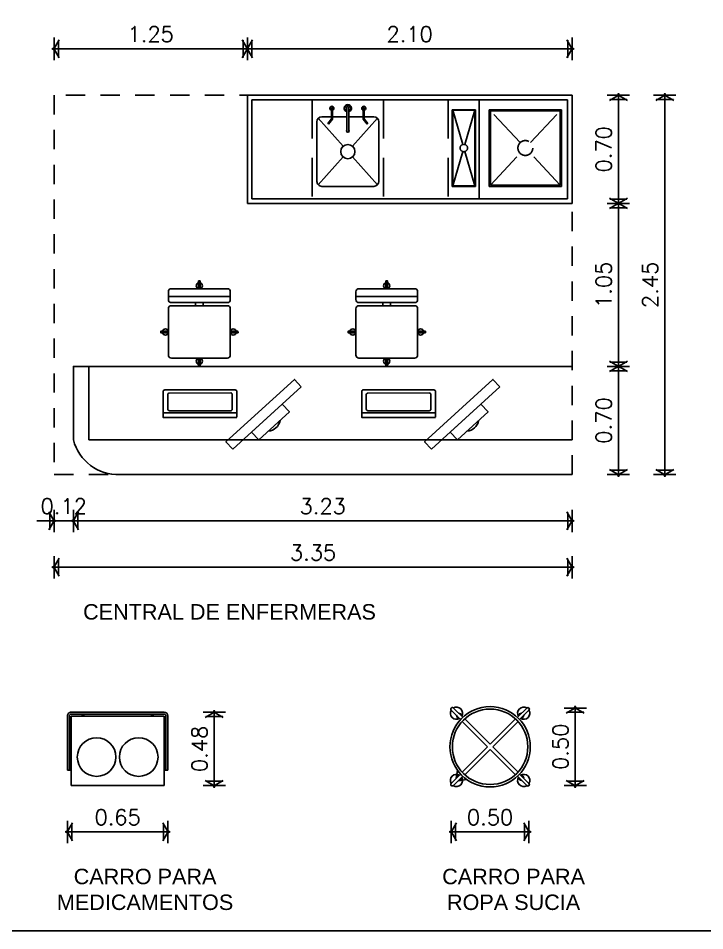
# Model space of a CAD drawing. Header units: millimetres. Extents: x 0 to 53.7, y -32.2 to -5.1.
# Drawn here: x 41.32 to 45.76, y -16.67 to -10.76 of the extents above; entities that cross this region are included whole.
import ezdxf

# ---------------------------------------------------------------- set-up
doc = ezdxf.new("R2010")
doc.units = ezdxf.units.MM
doc.header["$MEASUREMENT"] = 0
doc.linetypes.add('DASHED2', pattern=[0.375, 0.25, -0.125])
doc.linetypes.add('HIDDEN2', pattern=[0.1875, 0.125, -0.0625])
for name, color, linetype in [('Cot', 8, 'Continuous'), ('Mob', 8, 'Continuous'), ('Proy', 9, 'HIDDEN2'), ('Tex', 2, 'Continuous')]:
    doc.layers.add(name, color=color, linetype=linetype)
doc.styles.add('ARIAL', font='arial.ttf')
doc.styles.add('ROMANS', font='romans.shx')
doc.dimstyles.new('PAÑO', dxfattribs={"dimscale": 0.5, "dimtxt": 0.2, "dimasz": 0.1, "dimexe": 0.18, "dimexo": 0.0625, "dimgap": 0.09, "dimtad": 1, "dimzin": 0, "dimdsep": 46, "dimtxsty": 'ROMANS', "dimblk1": 'COTP', "dimblk2": 'COTP', "dimsah": 1, "dimcen": 0.09, "dimse1": 1, "dimse2": 1, "dimclrd": 256, "dimclrt": 2, "dimaunit": 1, "dimadec": 0, "dimazin": 0, "dimtfac": 1, "dimtix": 1, "dimtmove": 2, "dimatfit": 0, "dimldrblk": 'COTP', "dimfxl": 0.18, "dimtolj": 1, "dimtzin": 0, "dimarcsym": 0})

# ---------------------------------------------------------------- blocks, each defined once
blk = doc.blocks.new('154')
at = {"linetype": 'Continuous'}
for p, q in [((0, 0), (0.7, 0)), ((0, -2.1), (0, 0)), ((0.7, -2.1), (0.7, 0)), ((0.03, -0.03), (0.67, -0.03)), ((0.03, -2.07), (0.03, -0.03)), ((0.67, -2.07), (0.67, -0.03)), ((0.094, -0.068), (0.59, -0.068)), ((0.094, -0.536), (0.094, -0.068)), ((0.102, -0.528), (0.102, -0.076)), ((0.102, -0.076), (0.582, -0.076)), ((0.582, -0.528), (0.582, -0.076)), ((0.59, -0.536), (0.59, -0.068)), ((0.102, -0.528), (0.582, -0.528)), ((0.094, -0.536), (0.59, -0.536)), ((0.03, -0.6), (0.67, -0.6)), ((0.094, -0.625), (0.59, -0.625)), ((0.094, -0.625), (0.094, -0.775)), ((0.098, -0.629), (0.098, -0.771)), ((0.098, -0.629), (0.586, -0.629)), ((0.586, -0.629), (0.586, -0.771)), ((0.59, -0.625), (0.59, -0.775)), ((0.094, -0.775), (0.59, -0.775)), ((0.098, -0.771), (0.586, -0.771)), ((0.14, -1.3441), (0.14, -1.282)), ((0.3306, -1.4195), (0.1497, -1.259)), ((0.172, -1.25), (0.558, -1.25)), ((0.3994, -1.4194), (0.5801, -1.2588)), ((0.59, -1.282), (0.59, -1.618)), ((0.0848, -1.3441), (0.1539, -1.3441)), ((0.0848, -1.3501), (0.156, -1.3501)), ((0.14, -1.444), (0.14, -1.3501)), ((0.1539, -1.3441), (0.1842, -1.3196)), ((0.156, -1.3501), (0.188, -1.3243)), ((0.188, -1.3243), (0.1842, -1.3196)), ((0.0803, -1.444), (0.2356, -1.444)), ((0.0803, -1.456), (0.2356, -1.456)), ((0.14, -1.5499), (0.14, -1.456)), ((0.3306, -1.4805), (0.1497, -1.641)), ((0.3994, -1.4806), (0.5801, -1.6412)), ((0.0848, -1.5499), (0.156, -1.5499)), ((0.0848, -1.5559), (0.1539, -1.5559)), ((0.14, -1.618), (0.14, -1.5559)), ((0.1539, -1.5559), (0.1842, -1.5804)), ((0.156, -1.5499), (0.188, -1.5757)), ((0.188, -1.5757), (0.1842, -1.5804)), ((0.172, -1.65), (0.558, -1.65)), ((0, -2.1), (0.7, -2.1)), ((0.03, -2.07), (0.67, -2.07))]:
    blk.add_line(p, q, dxfattribs=at)
at = {"linetype": 'DASHED2'}
for p, q in [((0.3071, -0.2691), (0.102, -0.076)), ((0.582, -0.076), (0.3769, -0.2691)), ((0.3071, -0.3349), (0.102, -0.528)), ((0.582, -0.528), (0.3769, -0.3349)), ((0.319, -0.6933), (0.098, -0.629)), ((0.365, -0.6933), (0.586, -0.629)), ((0.098, -0.771), (0.319, -0.7067)), ((0.586, -0.771), (0.365, -0.7067)), ((0.03, -0.8), (0.67, -0.8)), ((0.03, -1.22), (0.67, -1.22)), ((0.03, -1.68), (0.67, -1.68))]:
    blk.add_line(p, q, dxfattribs=at)
for centre, radius in [((0.342, -0.302), 0.048), ((0.342, -0.7), 0.024)]:
    blk.add_circle(centre, radius, dxfattribs=at)
at = {"linetype": 'Continuous'}
blk.add_circle((0.365, -1.45), 0.046, dxfattribs=at)
for centre, radius, start, end in [((0.172, -1.282), 0.032, 90, 180), ((0.558, -1.282), 0.032, 360, 90), ((0.085, -1.3471), 0.0129, 13.44773, 346.55227), ((0.0848, -1.3471), 0.003, 90, 270), ((0.085, -1.45), 0.024, 14.47751, 345.52249), ((0.085, -1.45), 0.02, 17.4576, 342.5424), ((0.0803, -1.45), 0.006, 90, 270), ((0.232, -1.45), 0.008, 228.59038, 131.40962), ((0.232, -1.45), 0.007, 238.99728, 121.00272), ((0.085, -1.5529), 0.0129, 13.44773, 346.55227), ((0.0848, -1.5529), 0.003, 90, 270), ((0.172, -1.618), 0.032, 180, 270), ((0.558, -1.618), 0.032, 270, 0)]:
    blk.add_arc(centre, radius, start, end, dxfattribs=at)
blk = doc.blocks.new('A$C10737FD4')
at = {"ltscale": 0.005}
for p, q in [((-0.4003, -0.1994), (-0.3997, 0.2006)), ((-0.36, 0.0256), (-0.34, 0.0255)), ((-0.36, -0.0244), (-0.34, -0.0245))]:
    blk.add_line(p, q, dxfattribs=at)
for points in [[(-0.1746, 0.239, 0.774597), (-0.1747, 0.2003), (-0.1746, 0.2503), (-0.1646, 0.2503), (-0.1647, 0.2003, 0.774597), (-0.1646, 0.239)], [(-0.4887, 0.0058, -0.774597), (-0.45, 0.0057), (-0.5, 0.0058), (-0.5, -0.0042), (-0.45, -0.0043, -0.774597), (-0.4887, -0.0042)], [(0.0387, 0.0049, 0.774597), (0, 0.005), (0.05, 0.0049), (0.05, -0.0051), (0, -0.005, 0.774597), (0.0387, -0.0051)], [(-0.1754, -0.2384, -0.774597), (-0.1753, -0.1997), (-0.1754, -0.2497), (-0.1654, -0.2497), (-0.1653, -0.1997, -0.774597), (-0.1654, -0.2385)]]:
    blk.add_lwpolyline(points, format="xyb", dxfattribs=at)
for points in [[(-0.3597, 0.1806, 0.414214), (-0.3797, 0.2006), (-0.4297, 0.2007, 0.414214), (-0.4497, 0.1807), (-0.4503, -0.1793, 0.414214), (-0.4303, -0.1993), (-0.3803, -0.1994, 0.414214), (-0.3603, -0.1794)], [(-0.3197, 0.2005), (-0.0197, 0.2, -0.414214), (0.0003, 0.18), (-0.0003, -0.18, -0.414214), (-0.0203, -0.2), (-0.3203, -0.1995, -0.414214), (-0.3403, -0.1795), (-0.3397, 0.1805, -0.414214)]]:
    blk.add_lwpolyline(points, format="xyb", close=True, dxfattribs=at)
blk = doc.blocks.new('COMPU')
for p, q in [((-0.1842, 0.1135), (0.1502, 0.454)), ((-0.5955, -0.0652), (0.0027, -0.0324)), ((-0.4305, -0.0562), (-0.1623, -0.0414))]:
    blk.add_line(p, q)
blk.add_lwpolyline([(-0.164, 0.0937), (-0.2829, 0.2105, -0.414214), (-0.283, 0.2245), (0.0375, 0.5508, -0.414214), (0.0515, 0.5509), (0.1714, 0.4332), (-0.163, 0.0927)], format="xyb")
blk.add_lwpolyline([(0.1126, 0.4354), (-0.1663, 0.1515, -0.414214), (-0.1803, 0.1513), (-0.248, 0.2178, -0.414214), (-0.2481, 0.2318), (0.0308, 0.5157, -0.414214), (0.0448, 0.5159), (0.1124, 0.4494, -0.414214)], format="xyb", close=True)
for points in [[(0.0027, -0.0324), (-0.0009, 0.0329), (-0.5991, 0), (-0.5955, -0.0652)], [(-0.4305, -0.0562), (-0.4267, -0.1251), (-0.1586, -0.1103), (-0.1623, -0.0414)]]:
    blk.add_lwpolyline(points)
blk.add_arc((-0.2964, -0.0488), 0.086, 236.51933, 309.7755)
blk = doc.blocks.new('COTP')
at = {"color": 0}
for p, q in [((0, -1.45), (0, 1.45)), ((-2.24, 0), (0.28, 0))]:
    blk.add_line(p, q, dxfattribs=at)
at = {"color": 2}
for p, q in [((0.1, -0.17), (-0.67, 1.16)), ((0.1, 0.17), (-0.67, -1.16)), ((-0.56, -1.11), (-0.56, 1.11))]:
    blk.add_line(p, q, dxfattribs=at)
blk = doc.blocks.new('*D791')
at = {"layer": 'Cot', "lineweight": -2, "transparency": 16777216}
blk.add_line((45.2041, -11.309), (45.2041, -11.909), dxfattribs=at)
at = {"layer": 'Defpoints', "color": 0, "transparency": 16777216}
for p in [(44.9041, -11.259), (44.9041, -11.959), (45.2041, -11.959)]:
    blk.add_point(p, dxfattribs=at)
at = {"layer": 'Cot', "lineweight": -2, "transparency": 16777216, "xscale": 0.05, "yscale": 0.05, "zscale": 0.05}
for p, rotation in [((45.2041, -11.259), 90), ((45.2041, -11.959), 270)]:
    blk.add_blockref('COTP', p, dxfattribs=dict(at, rotation=rotation))
at = {"layer": 'Cot', "color": 2, "transparency": 16777216, "insert": (45.1091, -11.609), "char_height": 0.1, "attachment_point": 5, "rotation": 90, "style": 'ROMANS'}
blk.add_mtext('\\A1;0.70', dxfattribs=at)
blk = doc.blocks.new('*D792')
at = {"layer": 'Cot', "lineweight": -2, "transparency": 16777216}
blk.add_line((45.2041, -12.009), (45.2041, -12.964), dxfattribs=at)
at = {"layer": 'Defpoints', "color": 0, "transparency": 16777216}
for p in [(44.9041, -11.959), (44.9041, -13.014), (45.2041, -13.014)]:
    blk.add_point(p, dxfattribs=at)
at = {"layer": 'Cot', "lineweight": -2, "transparency": 16777216, "xscale": 0.05, "yscale": 0.05, "zscale": 0.05}
for p, rotation in [((45.2041, -11.959), 90), ((45.2041, -13.014), 270)]:
    blk.add_blockref('COTP', p, dxfattribs=dict(at, rotation=rotation))
at = {"layer": 'Cot', "color": 2, "transparency": 16777216, "insert": (45.1091, -12.4865), "char_height": 0.1, "attachment_point": 5, "rotation": 90, "style": 'ROMANS'}
blk.add_mtext('\\A1;1.05', dxfattribs=at)
blk = doc.blocks.new('*D793')
at = {"layer": 'Cot', "lineweight": -2, "transparency": 16777216}
blk.add_line((45.2041, -13.064), (45.2041, -13.664), dxfattribs=at)
at = {"layer": 'Defpoints', "color": 0, "transparency": 16777216}
for p in [(44.9041, -13.014), (44.9041, -13.714), (45.2041, -13.714)]:
    blk.add_point(p, dxfattribs=at)
at = {"layer": 'Cot', "lineweight": -2, "transparency": 16777216, "xscale": 0.05, "yscale": 0.05, "zscale": 0.05}
for p, rotation in [((45.2041, -13.014), 90), ((45.2041, -13.714), 270)]:
    blk.add_blockref('COTP', p, dxfattribs=dict(at, rotation=rotation))
at = {"layer": 'Cot', "color": 2, "transparency": 16777216, "insert": (45.1091, -13.364), "char_height": 0.1, "attachment_point": 5, "rotation": 90, "style": 'ROMANS'}
blk.add_mtext('\\A1;0.70', dxfattribs=at)
blk = doc.blocks.new('*D794')
at = {"layer": 'Cot', "lineweight": -2, "transparency": 16777216}
blk.add_line((45.5041, -11.309), (45.5041, -13.664), dxfattribs=at)
at = {"layer": 'Defpoints', "color": 0, "transparency": 16777216}
for p in [(44.9041, -11.259), (44.9041, -13.714), (45.5041, -13.714)]:
    blk.add_point(p, dxfattribs=at)
at = {"layer": 'Cot', "lineweight": -2, "transparency": 16777216, "xscale": 0.05, "yscale": 0.05, "zscale": 0.05}
for p, rotation in [((45.5041, -11.259), 90), ((45.5041, -13.714), 270)]:
    blk.add_blockref('COTP', p, dxfattribs=dict(at, rotation=rotation))
at = {"layer": 'Cot', "color": 2, "transparency": 16777216, "insert": (45.4091, -12.4865), "char_height": 0.1, "attachment_point": 5, "rotation": 90, "style": 'ROMANS'}
blk.add_mtext('\\A1;2.45', dxfattribs=at)
blk = doc.blocks.new('*D795')
at = {"layer": 'Cot', "lineweight": -2, "transparency": 16777216}
blk.add_line((44.8541, -14.014), (41.7291, -14.014), dxfattribs=at)
at = {"layer": 'Defpoints', "color": 0, "transparency": 16777216}
for p in [(41.6791, -13.2515), (44.9041, -13.714), (41.6791, -14.014)]:
    blk.add_point(p, dxfattribs=at)
at = {"layer": 'Cot', "lineweight": -2, "transparency": 16777216, "xscale": 0.05, "yscale": 0.05, "zscale": 0.05, "rotation": 180}
blk.add_blockref('COTP', (41.6791, -14.014), dxfattribs=at)
at = {"layer": 'Cot', "lineweight": -2, "transparency": 16777216, "xscale": 0.05, "yscale": 0.05, "zscale": 0.05}
blk.add_blockref('COTP', (44.9041, -14.014), dxfattribs=at)
at = {"layer": 'Cot', "color": 2, "transparency": 16777216, "insert": (43.2916, -13.919), "char_height": 0.1, "attachment_point": 5, "style": 'ROMANS'}
blk.add_mtext('\\A1;3.23', dxfattribs=at)
blk = doc.blocks.new('*D796')
at = {"layer": 'Cot', "lineweight": -2, "transparency": 16777216}
blk.add_line((44.8541, -10.959), (42.8541, -10.959), dxfattribs=at)
at = {"layer": 'Defpoints', "color": 0, "transparency": 16777216}
for p in [(42.8041, -10.959), (42.8041, -11.259), (44.9041, -11.259)]:
    blk.add_point(p, dxfattribs=at)
at = {"layer": 'Cot', "lineweight": -2, "transparency": 16777216, "xscale": 0.05, "yscale": 0.05, "zscale": 0.05, "rotation": 180}
blk.add_blockref('COTP', (42.8041, -10.959), dxfattribs=at)
at = {"layer": 'Cot', "lineweight": -2, "transparency": 16777216, "xscale": 0.05, "yscale": 0.05, "zscale": 0.05}
blk.add_blockref('COTP', (44.9041, -10.959), dxfattribs=at)
at = {"layer": 'Cot', "color": 2, "transparency": 16777216, "insert": (43.8541, -10.864), "char_height": 0.1, "attachment_point": 5, "style": 'ROMANS'}
blk.add_mtext('\\A1;2.10', dxfattribs=at)
blk = doc.blocks.new('*D797')
at = {"layer": 'Cot', "lineweight": -2, "transparency": 16777216}
blk.add_line((42.7541, -10.959), (41.6041, -10.959), dxfattribs=at)
at = {"layer": 'Defpoints', "color": 0, "transparency": 16777216}
for p in [(41.5541, -10.959), (41.5541, -11.259), (42.8041, -11.259)]:
    blk.add_point(p, dxfattribs=at)
at = {"layer": 'Cot', "lineweight": -2, "transparency": 16777216, "xscale": 0.05, "yscale": 0.05, "zscale": 0.05, "rotation": 180}
blk.add_blockref('COTP', (41.5541, -10.959), dxfattribs=at)
at = {"layer": 'Cot', "lineweight": -2, "transparency": 16777216, "xscale": 0.05, "yscale": 0.05, "zscale": 0.05}
blk.add_blockref('COTP', (42.8041, -10.959), dxfattribs=at)
at = {"layer": 'Cot', "color": 2, "transparency": 16777216, "insert": (42.1791, -10.864), "char_height": 0.1, "attachment_point": 5, "style": 'ROMANS'}
blk.add_mtext('\\A1;1.25', dxfattribs=at)
blk = doc.blocks.new('*D806')
at = {"layer": 'Cot', "lineweight": -2, "transparency": 16777216}
blk.add_line((44.8541, -14.314), (41.6041, -14.314), dxfattribs=at)
at = {"layer": 'Defpoints', "color": 0, "transparency": 16777216}
for p in [(41.5541, -13.714), (44.9041, -14.014), (41.5541, -14.314)]:
    blk.add_point(p, dxfattribs=at)
at = {"layer": 'Cot', "lineweight": -2, "transparency": 16777216, "xscale": 0.05, "yscale": 0.05, "zscale": 0.05, "rotation": 180}
blk.add_blockref('COTP', (41.5541, -14.314), dxfattribs=at)
at = {"layer": 'Cot', "lineweight": -2, "transparency": 16777216, "xscale": 0.05, "yscale": 0.05, "zscale": 0.05}
blk.add_blockref('COTP', (44.9041, -14.314), dxfattribs=at)
at = {"layer": 'Cot', "color": 2, "transparency": 16777216, "insert": (43.2291, -14.219), "char_height": 0.1, "attachment_point": 5, "style": 'ROMANS'}
blk.add_mtext('\\A1;3.35', dxfattribs=at)
blk = doc.blocks.new('*D807')
at = {"layer": 'Cot', "lineweight": -2, "transparency": 16777216}
for p, q in [((41.5041, -14.014), (41.4541, -14.014)), ((41.6791, -14.014), (41.5541, -14.014)), ((41.7291, -14.014), (41.7791, -14.014))]:
    blk.add_line(p, q, dxfattribs=at)
at = {"layer": 'Defpoints', "color": 0, "transparency": 16777216}
for p in [(41.6791, -13.2515), (41.5541, -13.714), (41.5541, -14.014)]:
    blk.add_point(p, dxfattribs=at)
at = {"layer": 'Cot', "lineweight": -2, "transparency": 16777216, "xscale": 0.05, "yscale": 0.05, "zscale": 0.05}
blk.add_blockref('COTP', (41.5541, -14.014), dxfattribs=at)
at = {"layer": 'Cot', "lineweight": -2, "transparency": 16777216, "xscale": 0.05, "yscale": 0.05, "zscale": 0.05, "rotation": 180}
blk.add_blockref('COTP', (41.6791, -14.014), dxfattribs=at)
at = {"layer": 'Cot', "color": 2, "transparency": 16777216, "insert": (41.6166, -13.919), "char_height": 0.1, "attachment_point": 5, "style": 'ROMANS'}
blk.add_mtext('\\A1;0.12', dxfattribs=at)
blk = doc.blocks.new('TERAPI$0$182')
at = {"linetype": 'Continuous'}
for p, q in [((0, 0.3), (0, -0.3)), ((0.45, 0.3), (0, 0.3)), ((0.45, 0.325), (0.1, 0.325)), ((0.1, 0.325), (0.1, 0.3)), ((0.45, 0.3125), (0.1, 0.3125)), ((0.45, 0.3), (0.45, -0.3)), ((0.4625, 0.3), (0.4625, -0.3)), ((0.475, 0.3), (0.475, -0.3)), ((0.4625, 0.23), (0.45, 0.23)), ((0.4625, 0.218), (0.45, 0.218)), ((0.4625, -0.218), (0.45, -0.218)), ((0.4625, -0.23), (0.45, -0.23)), ((0.45, -0.3), (0, -0.3)), ((0.1, -0.3), (0.1, -0.325)), ((0.45, -0.3125), (0.1, -0.3125)), ((0.45, -0.325), (0.1, -0.325))]:
    blk.add_line(p, q, dxfattribs=at)
for centre, radius, start, end in [((0.45, 0.3), 0.025, 0, 90), ((0.45, 0.3), 0.0125, 0, 90), ((0.45, -0.3), 0.0125, 270, 0), ((0.45, -0.3), 0.025, 270, 0)]:
    blk.add_arc(centre, radius, start, end, dxfattribs=at)
blk = doc.blocks.new('TERAPI$0$96')
blk.add_circle((0, 0), 0.125)
blk = doc.blocks.new('*D810')
at = {"layer": 'Cot', "lineweight": -2, "transparency": 16777216}
blk.add_line((41.6902, -16.0266), (42.2402, -16.0266), dxfattribs=at)
at = {"layer": 'Defpoints', "color": 0, "transparency": 16777216}
for p in [(41.6402, -15.4516), (42.2902, -15.4516), (42.2902, -16.0266)]:
    blk.add_point(p, dxfattribs=at)
at = {"layer": 'Cot', "lineweight": -2, "transparency": 16777216, "xscale": 0.05, "yscale": 0.05, "zscale": 0.05, "rotation": 180}
blk.add_blockref('COTP', (41.6402, -16.0266), dxfattribs=at)
at = {"layer": 'Cot', "lineweight": -2, "transparency": 16777216, "xscale": 0.05, "yscale": 0.05, "zscale": 0.05}
blk.add_blockref('COTP', (42.2902, -16.0266), dxfattribs=at)
at = {"layer": 'Cot', "color": 2, "transparency": 16777216, "insert": (41.9652, -15.9316), "char_height": 0.1, "attachment_point": 5, "style": 'ROMANS'}
blk.add_mtext('\\A1;0.65', dxfattribs=at)
blk = doc.blocks.new('*D811')
at = {"layer": 'Cot', "lineweight": -2, "transparency": 16777216}
blk.add_line((42.5902, -15.6766), (42.5902, -15.3016), dxfattribs=at)
at = {"layer": 'Defpoints', "color": 0, "transparency": 16777216}
for p in [(41.9652, -15.2516), (42.5902, -15.2516), (41.9652, -15.7266)]:
    blk.add_point(p, dxfattribs=at)
at = {"layer": 'Cot', "lineweight": -2, "transparency": 16777216, "xscale": 0.05, "yscale": 0.05, "zscale": 0.05}
for p, rotation in [((42.5902, -15.2516), 90), ((42.5902, -15.7266), 270)]:
    blk.add_blockref('COTP', p, dxfattribs=dict(at, rotation=rotation))
at = {"layer": 'Cot', "color": 2, "transparency": 16777216, "insert": (42.4952, -15.4891), "char_height": 0.1, "attachment_point": 5, "rotation": 90, "style": 'ROMANS'}
blk.add_mtext('\\A1;0.48', dxfattribs=at)
blk = doc.blocks.new('113')
at = {"linetype": 'Continuous'}
for p, q in [((-0.01, 0.605), (-0.01, 0.5198)), ((0.01, 0.605), (0.01, 0.5198)), ((-0.0125, 0.5037), (-0.0125, 0.2725)), ((0.0125, 0.5037), (0.0125, 0.2725)), ((-0.3002, 0.27), (-0.2565, 0.3023)), ((-0.345, 0.27), (-0.2598, 0.27)), ((-0.345, 0.25), (-0.2598, 0.25)), ((-0.3002, 0.25), (-0.2565, 0.2177)), ((-0.2437, 0.2725), (-0.0125, 0.2725)), ((-0.2437, 0.2475), (-0.0125, 0.2475)), ((-0.0125, 0.2475), (-0.0125, 0.0163)), ((0.0125, 0.2725), (0.2437, 0.2725)), ((0.0125, 0.2475), (0.0125, 0.0163)), ((0.0125, 0.2475), (0.2437, 0.2475)), ((0.2598, 0.27), (0.345, 0.27)), ((0.2598, 0.25), (0.345, 0.25)), ((-0.01, 0.0002), (-0.01, -0.085)), ((0.01, 0.0002), (0.01, -0.085))]:
    blk.add_line(p, q, dxfattribs=at)
for radius in [0.26, 0.244]:
    blk.add_circle((0, 0.26), radius, dxfattribs=at)
for centre, radius, start, end in [((0, 0.5675), 0.0395, 104.66485, 255.33515), ((0, 0.605), 0.01, 0, 180), ((0, 0.5675), 0.0395, 284.66485, 75.33515), ((0.0245, 0.537), 0.0405, 148.2105, 188.13995), ((-0.0245, 0.537), 0.0405, 351.86005, 31.7895), ((-0.3075, 0.26), 0.0395, 14.66485, 165.33515), ((0.3075, 0.26), 0.0395, 14.66485, 165.33515), ((-0.345, 0.26), 0.01, 90, 270), ((-0.3075, 0.26), 0.0395, 194.66485, 345.33515), ((-0.284, 0.2537), 0.0229, 45.16396, 134.83604), ((-0.284, 0.2663), 0.0229, 225.16396, 314.83604), ((0.3075, 0.26), 0.0395, 194.66485, 345.33515), ((0.277, 0.2355), 0.0405, 58.2105, 98.13995), ((0.277, 0.2845), 0.0405, 261.86005, 301.7895), ((0.345, 0.26), 0.01, 270, 90), ((0, -0.0475), 0.0395, 104.66485, 255.33515), ((0.0245, -0.017), 0.0405, 171.86005, 211.7895), ((0, -0.0475), 0.0395, 284.66485, 75.33515), ((-0.0245, -0.017), 0.0405, 328.2105, 8.13995), ((0, -0.085), 0.01, 180, 0)]:
    blk.add_arc(centre, radius, start, end, dxfattribs=at)
blk = doc.blocks.new('*D812')
at = {"layer": 'Cot', "lineweight": -2, "transparency": 16777216}
blk.add_line((44.9252, -15.2745), (44.9252, -15.6766), dxfattribs=at)
at = {"layer": 'Defpoints', "color": 0, "transparency": 16777216}
for p in [(44.6252, -15.2245), (44.6252, -15.7266), (44.9252, -15.7266)]:
    blk.add_point(p, dxfattribs=at)
at = {"layer": 'Cot', "lineweight": -2, "transparency": 16777216, "xscale": 0.05, "yscale": 0.05, "zscale": 0.05}
for p, rotation in [((44.9252, -15.2245), 90), ((44.9252, -15.7266), 270)]:
    blk.add_blockref('COTP', p, dxfattribs=dict(at, rotation=rotation))
at = {"layer": 'Cot', "color": 2, "transparency": 16777216, "insert": (44.8302, -15.4755), "char_height": 0.1, "attachment_point": 5, "rotation": 90, "style": 'ROMANS'}
blk.add_mtext('\\A1;0.50', dxfattribs=at)
blk = doc.blocks.new('*D813')
at = {"layer": 'Cot', "lineweight": -2, "transparency": 16777216}
blk.add_line((44.5752, -16.0266), (44.1731, -16.0266), dxfattribs=at)
at = {"layer": 'Defpoints', "color": 0, "transparency": 16777216}
for p in [(44.1231, -15.7266), (44.6252, -15.7266), (44.1231, -16.0266)]:
    blk.add_point(p, dxfattribs=at)
at = {"layer": 'Cot', "lineweight": -2, "transparency": 16777216, "xscale": 0.05, "yscale": 0.05, "zscale": 0.05, "rotation": 180}
blk.add_blockref('COTP', (44.1231, -16.0266), dxfattribs=at)
at = {"layer": 'Cot', "lineweight": -2, "transparency": 16777216, "xscale": 0.05, "yscale": 0.05, "zscale": 0.05}
blk.add_blockref('COTP', (44.6252, -16.0266), dxfattribs=at)
at = {"layer": 'Cot', "color": 2, "transparency": 16777216, "insert": (44.3741, -15.9316), "char_height": 0.1, "attachment_point": 5, "style": 'ROMANS'}
blk.add_mtext('\\A1;0.50', dxfattribs=at)

msp = doc.modelspace()

# ---------------------------------------------------------------- linework, layer by layer
at = {"layer": 'Mob'}
msp.add_lwpolyline([(44.9041, -13.714), (41.9791, -13.714, -0.353954), (41.6791, -13.489), (41.6791, -13.014), (41.7791, -13.014), (41.7791, -13.489), (44.9041, -13.489)], format="xyb", dxfattribs=at)
msp.add_lwpolyline([(41.7791, -13.014), (44.9041, -13.014)], dxfattribs=at)
at = {"layer": 'Proy'}
msp.add_lwpolyline([(41.5541, -11.259), (41.5541, -13.714), (44.9041, -13.714), (44.9041, -11.259)], close=True, dxfattribs=at)
at = {"layer": 'Tex'}
msp.add_lwpolyline([(28.6869, -5.9159), (28.6869, -16.6659), (53.6869, -16.6659), (53.6869, -5.9159)], close=True, dxfattribs=at)

# ---------------------------------------------------------------- block references
at = {"layer": 'Mob'}
for name, p, rotation in [('154', (44.9041, -11.259), 270), ('A$C10737FD4', (42.4936, -12.9612), 270.091869789963), ('A$C10737FD4', (43.7057, -12.9612), 270.091869789963)]:
    msp.add_blockref(name, p, dxfattribs=dict(at, rotation=rotation))
at = {"layer": 'Mob', "xscale": -1}
for name, p, rotation in [('COMPU', (42.6885, -13.5256), 45.51550304124093), ('COMPU', (43.973, -13.5256), 45.51550304124093), ('113', (44.1903, -15.2917), 225.0000000000084), ('TERAPI$0$182', (41.9652, -15.7266), 270)]:
    msp.add_blockref(name, p, dxfattribs=dict(at, rotation=rotation))
msp.add_blockref('TERAPI$0$96', (41.8291, -15.5418), dxfattribs=at)
at = {"layer": 'Mob'}
msp.add_blockref('TERAPI$0$96', (42.1012, -15.5418), dxfattribs=at)

# ---------------------------------------------------------------- texts
at = {"layer": 'Tex', "char_height": 0.1, "width": 3.95116, "attachment_point": 1, "style": 'ARIAL'}
for s, insert in [('CENTRAL DE ENFERMERAS', (41.7418, -14.5522)), ('\\pxqc;CARRO PARA \\PMEDICAMENTOS', (40.167, -16.2648)), ('\\pxqc;CARRO PARA \\PROPA SUCIA', (42.5505, -16.2648))]:
    msp.add_mtext(s, dxfattribs=dict(at, insert=insert))

# ---------------------------------------------------------------- dimensions: what is measured, and where the dimension line sits
at = {"layer": 'Cot'}
for base, p1, p2, picture, middle in [((41.5541, -10.959), (42.8041, -11.259), (41.5541, -11.259), '*D797', (42.1791, -10.864)), ((42.8041, -10.959), (44.9041, -11.259), (42.8041, -11.259), '*D796', (43.8541, -10.864)), ((41.55408481, -14.0139964), (41.67908478, -13.25149697), (41.55408481, -13.7139964), '*D807', (41.6165848, -13.9189964)), ((41.67908478, -14.0139964), (44.90408481, -13.7139964), (41.67908478, -13.25149697), '*D795', (43.2915848, -13.9189964)), ((41.5541, -14.314), (44.9041, -14.014), (41.5541, -13.714), '*D806', (43.2291, -14.219)), ((42.2902, -16.0266), (41.6402, -15.4516), (42.2902, -15.4516), '*D810', (41.9652, -15.9316)), ((44.1231, -16.0266), (44.6252, -15.7266), (44.1231, -15.7266), '*D813', (44.3741, -15.9316))]:
    dim = msp.add_linear_dim(base=base, p1=p1, p2=p2, dimstyle='PAÑO', dxfattribs=at)
    dim.commit()
    dim.dimension.update_dxf_attribs({"geometry": picture, "text_midpoint": middle})
for base, p1, p2, picture, middle in [((45.2041, -11.959), (44.9041, -11.259), (44.9041, -11.959), '*D791', (45.1091, -11.609)), ((45.504085, -13.713996), (44.904085, -11.258997), (44.904085, -13.713996), '*D794', (45.409085, -12.486497)), ((45.20408481, -13.01399697), (44.90408481, -11.958997), (44.90408481, -13.01399697), '*D792', (45.10908481, -12.48649699)), ((45.2041, -13.714), (44.9041, -13.014), (44.9041, -13.714), '*D793', (45.1091, -13.364)), ((44.9252, -15.7266), (44.6252, -15.2245), (44.6252, -15.7266), '*D812', (44.8302, -15.4755)), ((42.5901605129, -15.251568089), (41.9651605129, -15.726568089), (41.9651605129, -15.251568089), '*D811', (42.4951605129, -15.489068089))]:
    dim = msp.add_linear_dim(base=base, p1=p1, p2=p2, angle=90, dimstyle='PAÑO', dxfattribs=at)
    dim.commit()
    dim.dimension.update_dxf_attribs({"geometry": picture, "text_midpoint": middle})

doc.saveas('drawing.dxf')
